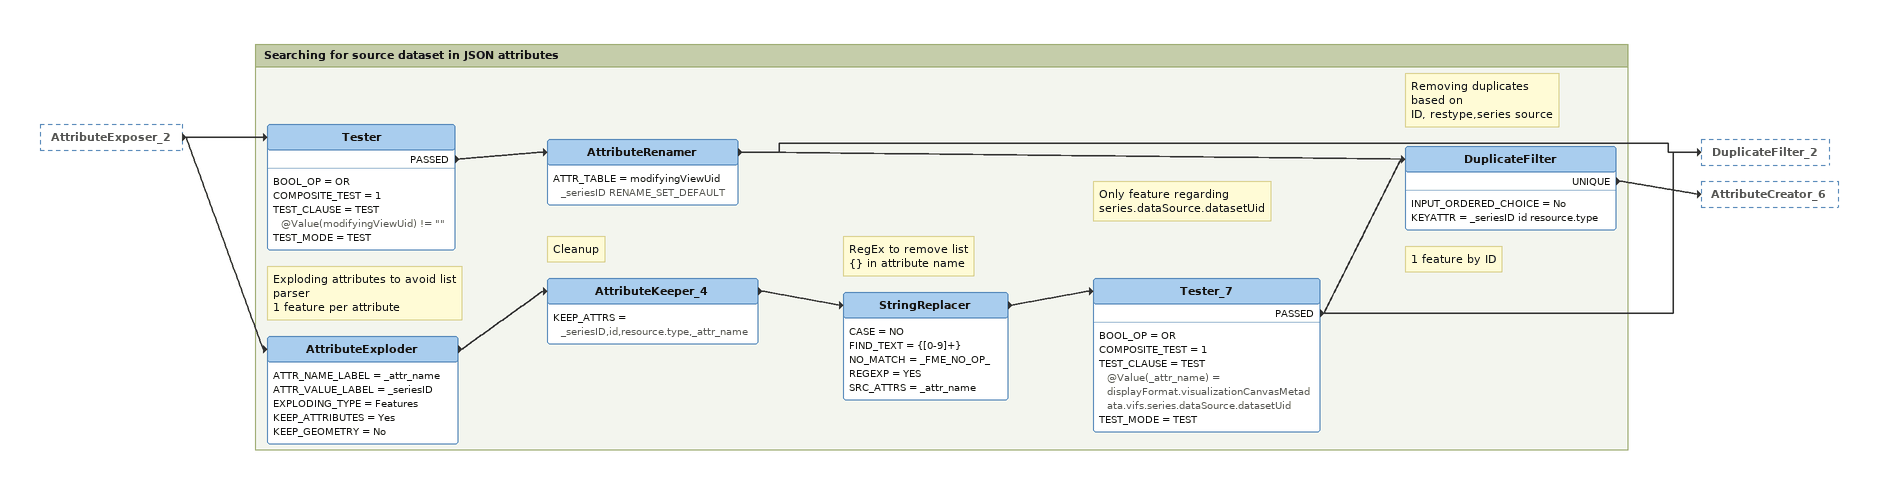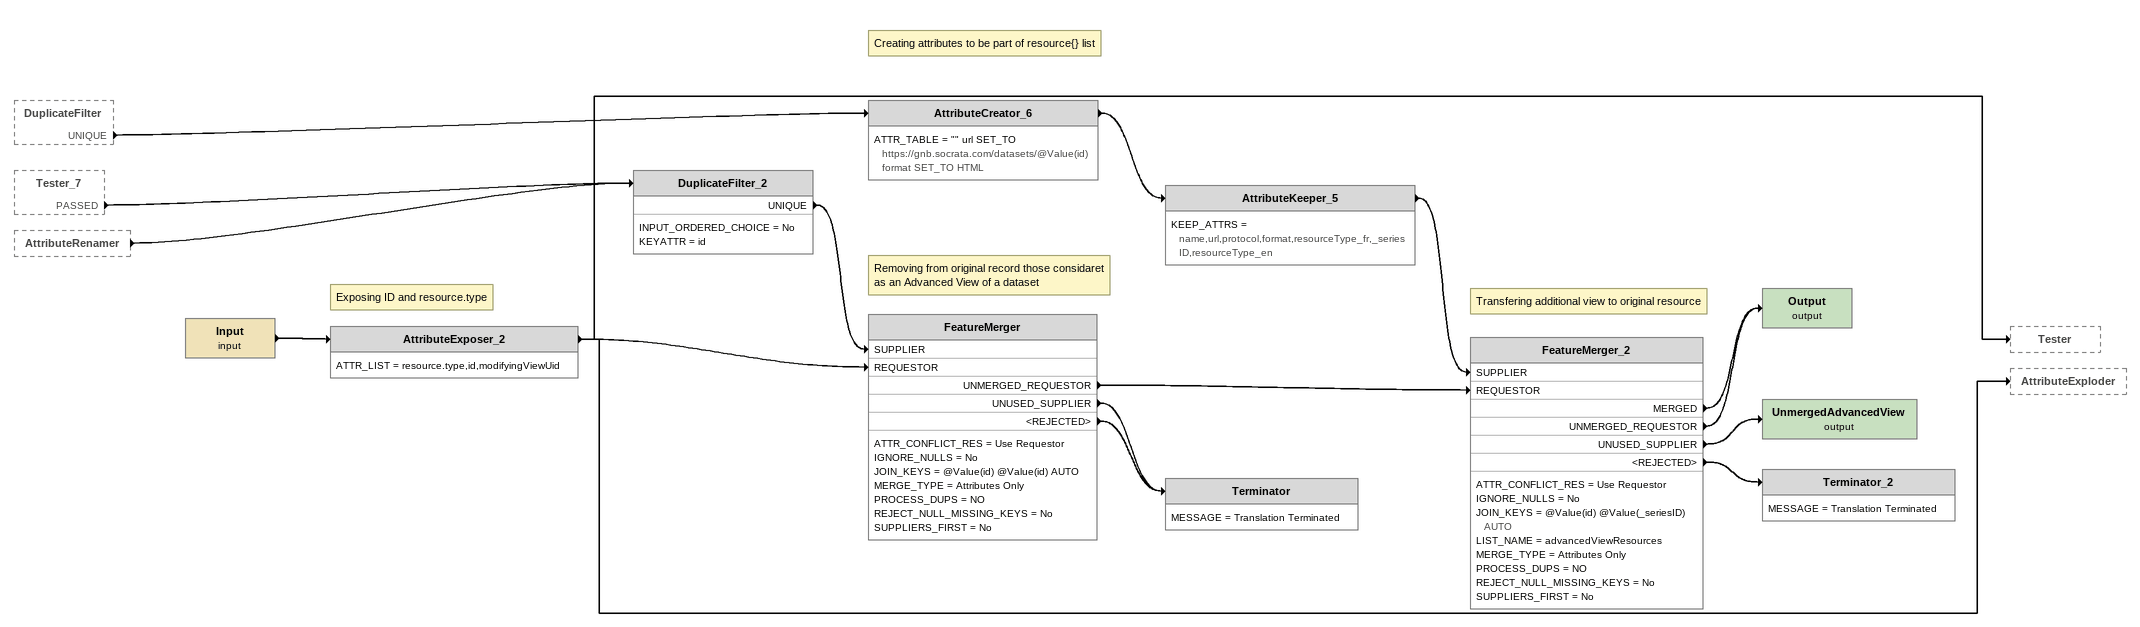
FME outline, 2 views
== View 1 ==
AttributeExposer_2 [outside]
    -> Tester
    -> AttributeExploder

Bookmark: Searching for source dataset in JSON attributes
Tester
    BOOL_OP = OR
    COMPOSITE_TEST = 1
    TEST_CLAUSE = TEST @Value(modifyingViewUid) != ""
    TEST_MODE = TEST
    PASSED -> AttributeRenamer
AttributeRenamer
    ATTR_TABLE = modifyingViewUid _seriesID RENAME_SET_DEFAULT
    -> DuplicateFilter
    -> DuplicateFilter_2
Note: Exploding attributes to avoid list parser / 1 feature per attribute
AttributeExploder
    ATTR_NAME_LABEL = _attr_name
    ATTR_VALUE_LABEL = _seriesID
    EXPLODING_TYPE = Features
    KEEP_ATTRIBUTES = Yes
    KEEP_GEOMETRY = No
    -> AttributeKeeper_4
Note: Cleanup
AttributeKeeper_4
    KEEP_ATTRS = _seriesID,id,resource.type,_attr_name
    -> StringReplacer
Note: RegEx to remove list / {} in attribute name
StringReplacer
    CASE = NO
    FIND_TEXT = {[0-9]+}
    NO_MATCH = _FME_NO_OP_
    REGEXP = YES
    SRC_ATTRS = _attr_name
    -> Tester_7
Note: Only feature regarding / series.dataSource.datasetUid
Tester_7
    BOOL_OP = OR
    COMPOSITE_TEST = 1
    TEST_CLAUSE = TEST @Value(_attr_name) = displayFormat.visualizationCanvasMetadata.vifs.series.dataSource.datasetUid
    TEST_MODE = TEST
    PASSED -> DuplicateFilter_2
    PASSED -> DuplicateFilter
Note: Removing duplicates / based on / ID, restype,series source
Note: 1 feature by ID
DuplicateFilter
    INPUT_ORDERED_CHOICE = No
    KEYATTR = _seriesID id resource.type
    UNIQUE -> AttributeCreator_6

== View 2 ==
DuplicateFilter [outside]
    UNIQUE -> AttributeCreator_6
Tester_7 [outside]
    PASSED -> DuplicateFilter_2
AttributeRenamer [outside]
    -> DuplicateFilter_2
Input (input)
    -> AttributeExposer_2
Note: Exposing ID and resource.type
AttributeExposer_2
    ATTR_LIST = resource.type,id,modifyingViewUid
    -> Tester
    -> FeatureMerger [REQUESTOR]
    -> AttributeExploder
Note: Creating attributes to be part of resource{} list
AttributeCreator_6
    ATTR_TABLE = "" url SET_TO https://gnb.socrata.com/datasets/@Value(id)  format SET_TO HTML
    -> AttributeKeeper_5
AttributeKeeper_5
    KEEP_ATTRS = name,url,protocol,format,resourceType_fr,_seriesID,resourceType_en
    -> FeatureMerger_2 [SUPPLIER]
DuplicateFilter_2
    INPUT_ORDERED_CHOICE = No
    KEYATTR = id
    UNIQUE -> FeatureMerger [SUPPLIER]
Note: Removing from original record those considaret as an Advanced View of a dataset
FeatureMerger
    ATTR_CONFLICT_RES = Use Requestor
    IGNORE_NULLS = No
    JOIN_KEYS = @Value(id) @Value(id) AUTO
    MERGE_TYPE = Attributes Only
    PROCESS_DUPS = NO
    REJECT_NULL_MISSING_KEYS = No
    SUPPLIERS_FIRST = No
    UNMERGED_REQUESTOR -> FeatureMerger_2 [REQUESTOR]
    UNUSED_SUPPLIER -> Terminator
    <REJECTED> -> Terminator
Note: Transfering additional view to original resource
FeatureMerger_2
    ATTR_CONFLICT_RES = Use Requestor
    IGNORE_NULLS = No
    JOIN_KEYS = @Value(id) @Value(_seriesID) AUTO
    LIST_NAME = advancedViewResources
    MERGE_TYPE = Attributes Only
    PROCESS_DUPS = NO
    REJECT_NULL_MISSING_KEYS = No
    SUPPLIERS_FIRST = No
    MERGED -> Output (output)
    UNMERGED_REQUESTOR -> Output (output)
    UNUSED_SUPPLIER -> UnmergedAdvancedView (output)
    <REJECTED> -> Terminator_2
Output (output)
UnmergedAdvancedView (output)
Terminator_2
    MESSAGE = Translation Terminated
Terminator
    MESSAGE = Translation Terminated
